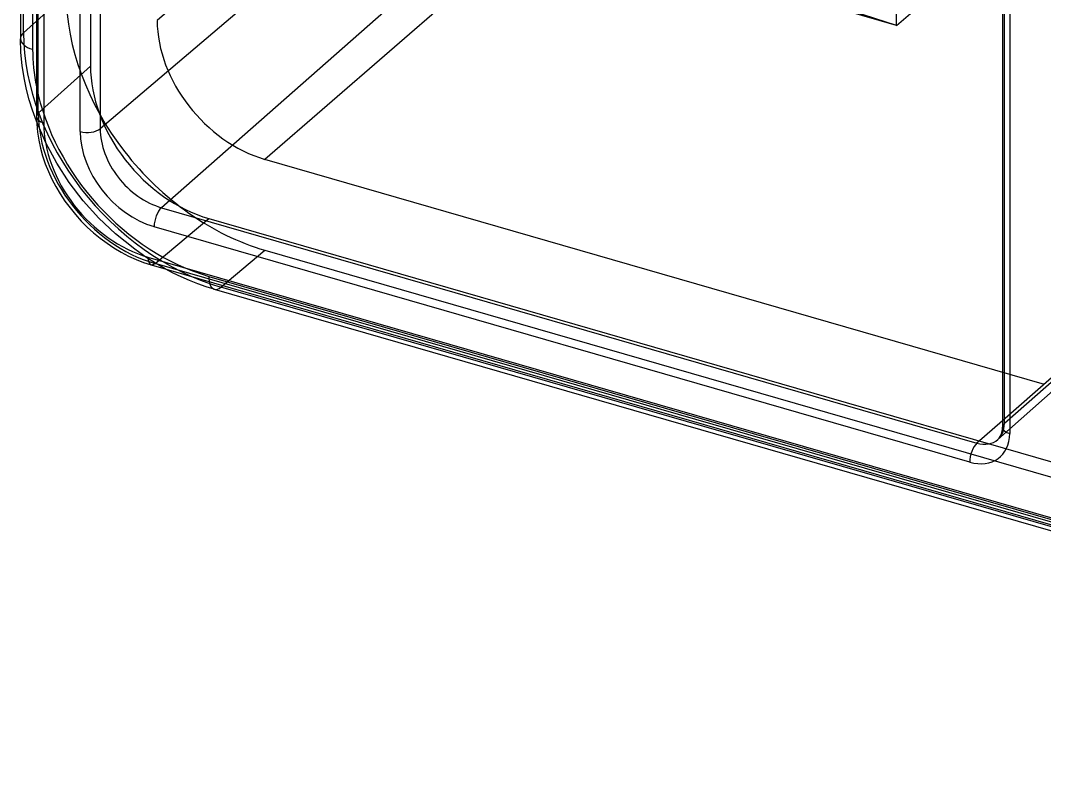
# Model space of a CAD drawing. Header units: millimetres. Extents: x -13.2 to 48.3, y -24.5 to 22.7.
# Drawn here: x -13.15 to 7.84, y -24.19 to -8.53 of the extents above; entities that cross this region are included whole.
import ezdxf

# ---------------------------------------------------------------- set-up
doc = ezdxf.new("R2010")
doc.units = ezdxf.units.MM
doc.layers.add('MAIN-1', color=7, linetype='Continuous')
doc.layers.add('MAIN-2', color=7, linetype='Continuous')

msp = doc.modelspace()

# ---------------------------------------------------------------- linework, layer by layer
at = {"layer": 'MAIN-1'}
for p, q in [((-13.151, 14.131), (-13.151, -8.905)), ((-12.901, 13.914), (-12.901, -9.122)), ((-12.822, 12.535), (-12.822, -10.501)), ((-12.672, 12.405), (-12.672, -10.631)), ((-11.517, 12.2), (-11.517, -10.75)), ((-11.926, -10.803), (-11.926, 12.146)), ((6.976, 7.469), (6.976, -16.866)), ((7.126, 7.339), (7.126, -16.996)), ((-2.037, -2.687), (-11.517, -10.75)), ((-0.91, -4.14), (-10.262, -12.367)), ((4.805, -8.633), (4.805, -4.303)), ((4.805, -8.633), (6.976, -6.753)), ((4.805, -8.633), (3.073, -8.133)), ((4.805, -8.633), (3.449, -8.198)), ((-13.142, -9.177), (-13.151, -8.905)), ((-13.115, -9.457), (-13.142, -9.177)), ((-13.07, -9.739), (-13.115, -9.457)), ((-13.025, -9.947), (-13.07, -9.739)), ((-12.97, -10.157), (-13.025, -9.947)), ((-12.905, -10.368), (-12.97, -10.157)), ((-12.825, -10.592), (-12.905, -10.368)), ((-12.822, -10.501), (-12.817, -10.658)), ((-12.817, -10.658), (-12.802, -10.819)), ((-12.802, -10.819), (-12.777, -10.981)), ((-12.777, -10.981), (-12.741, -11.146)), ((-12.741, -11.146), (-12.697, -11.306)), ((-12.697, -11.306), (-12.643, -11.465)), ((-12.643, -11.465), (-12.579, -11.625)), ((-12.579, -11.625), (-12.506, -11.783)), ((-12.506, -11.783), (-12.425, -11.935)), ((-12.425, -11.935), (-12.337, -12.085)), ((-12.337, -12.085), (-12.24, -12.231)), ((-12.24, -12.231), (-12.135, -12.373)), ((-12.135, -12.373), (-12.024, -12.509)), ((-10.262, -12.367), (6.452, -17.192)), ((-12.024, -12.509), (-11.906, -12.64)), ((-11.906, -12.64), (-11.782, -12.764)), ((-11.782, -12.764), (-11.653, -12.882)), ((6.304, -17.581), (-10.411, -12.756)), ((-11.653, -12.882), (-11.517, -12.994)), ((-11.517, -12.994), (-11.377, -13.097)), ((-11.377, -13.097), (-11.234, -13.192)), ((-11.234, -13.192), (-11.088, -13.279)), ((-11.088, -13.279), (-10.935, -13.358)), ((-10.935, -13.358), (-10.782, -13.428)), ((-10.782, -13.428), (-10.627, -13.487)), ((-10.541, -13.378), (24.62, -23.528)), ((-10.627, -13.487), (-10.474, -13.537)), ((-10.474, -13.537), (24.687, -23.687)), ((-10.022, -13.706), (-10.184, -13.62)), ((-9.855, -13.786), (-10.022, -13.706)), ((-9.686, -13.86), (-9.855, -13.786)), ((-9.517, -13.927), (-9.686, -13.86)), ((-9.348, -13.986), (-9.517, -13.927)), ((-9.179, -14.038), (-9.348, -13.986)), ((-9.179, -14.038), (25.981, -24.188)), ((6.976, -16.732), (6.452, -17.192)), ((6.952, -17.011), (6.957, -16.995)), ((6.957, -16.995), (6.962, -16.978)), ((6.962, -16.978), (6.966, -16.96)), ((6.966, -16.96), (6.969, -16.944)), ((6.969, -16.944), (6.974, -16.907)), ((6.974, -16.907), (6.976, -16.866)), ((6.881, -17.118), (6.894, -17.105)), ((6.894, -17.105), (6.906, -17.091)), ((6.906, -17.091), (6.915, -17.079)), ((6.915, -17.079), (6.929, -17.058)), ((6.929, -17.058), (6.942, -17.035)), ((6.942, -17.035), (6.946, -17.026)), ((6.946, -17.026), (6.952, -17.011))]:
    msp.add_line(p, q, dxfattribs=at)
for centre, major_axis, ratio, start_param, end_param in [((-12.651, -8.905), (0.5, 0), 0.5, 3.14153, 4.18879), ((-9.291, -10.164), (-2.729, 3.151), 0.75, 0.713724, 0.922091), ((-12.522, -10.501), (0.3, 0), 0.5, 3.14153, 4.18879), ((-10.541, -11.247), (-1.611, 1.861), 0.75, 0.713724, 2.284521), ((-11.776, -10.674), (-0.3, 0), 0.5, 1.047198, 2.61014), ((-10.411, -11.241), (1.145, -1.322), 0.75, -2.427868, -0.857072), ((-10.262, -11.112), (-0.949, 1.096), 0.75, 0.713724, 2.284521), ((-10.261, -12.626), (-0.083, -0.288), 0.433013, -2.545736, -0.982794), ((-10.391, -13.248), (0.083, 0.288), 0.433013, 2.158799, 3.141655), ((-9.041, -13.558), (-0.139, -0.48), 0.433013, -0.715357, 0.000062), ((6.304, -16.759), (0.621, -0.718), 0.75, -0.857072, 0.713724), ((7.276, -16.866), (-0.3, 0), 0.5, -0.00008, 1.047198), ((6.454, -17.451), (0.083, 0.288), 0.433013, 0.595857, 2.158799), ((6.452, -16.63), (-0.425, 0.491), 0.75, 2.284521, 3.150595)]:
    msp.add_ellipse(centre, major_axis=major_axis, ratio=ratio, start_param=start_param, end_param=end_param, dxfattribs=at)
at = {"layer": 'MAIN-2'}
for p, q in [((-13.088, -8.784), (-13.088, 14.252)), ((-11.716, 13.572), (-11.716, -9.464)), ((-12.785, -10.429), (-12.785, 12.608)), ((7.015, -16.792), (7.015, 7.543)), ((-3.099, -2.252), (-10.349, -8.531)), ((-0.891, -5.098), (-8.141, -11.377)), ((-13.088, -8.784), (-12.211, -7.993)), ((16.24, -8.656), (7.015, -16.792)), ((6.881, -17.118), (16.136, -8.908)), ((15.805, -8.965), (6.976, -16.732)), ((-12.785, -10.429), (-11.716, -9.464)), ((-12.631, -11.04), (-12.825, -10.592)), ((-12.408, -11.453), (-12.631, -11.04)), ((-12.152, -11.849), (-12.408, -11.453)), ((7.838, -15.989), (-8.141, -11.377)), ((-11.863, -12.226), (-12.152, -11.849)), ((-11.546, -12.579), (-11.863, -12.226)), ((-11.202, -12.906), (-11.546, -12.579)), ((-10.393, -13.51), (-9.291, -12.589)), ((-9.291, -12.589), (25.87, -22.739)), ((-10.81, -13.22), (-11.202, -12.906)), ((-10.581, -13.381), (-10.81, -13.22)), ((-10.384, -13.506), (-10.581, -13.381)), ((-9.045, -13.994), (-8.141, -13.238)), ((-8.141, -13.238), (27.02, -23.388)), ((24.767, -23.66), (-10.393, -13.51)), ((-10.184, -13.62), (-10.384, -13.506)), ((-9.291, -13.774), (25.39, -23.786)), ((26.116, -24.144), (-9.045, -13.994))]:
    msp.add_line(p, q, dxfattribs=at)
for centre, major_axis, ratio, start_param, end_param in [((-8.141, -9.168), (-3.077, 3.553), 0.75, 0.713724, 2.284521), ((-8.141, -9.168), (1.669, -1.928), 0.75, -2.427868, -0.857072), ((-12.651, -8.905), (0.5, 0), 0.5, 2.635447, 3.14153), ((-9.045, -9.951), (3.056, -3.529), 0.75, -2.427868, -0.857072), ((-9.291, -10.164), (-1.833, 2.117), 0.75, 0.713724, 2.284521), ((-9.291, -10.164), (-2.729, 3.151), 0.75, 0.922091, 2.284521), ((-12.522, -10.501), (0.3, 0), 0.5, 2.635447, 3.14153), ((-10.393, -11.119), (1.808, -2.088), 0.75, -2.427868, -0.857072), ((-10.391, -13.248), (0.083, 0.288), 0.433013, -3.141531, -2.571043), ((-9.041, -13.558), (-0.139, -0.48), 0.433013, -0.982794, -0.715357), ((-9.041, -13.558), (-0.139, -0.48), 0.433013, 0.000062, 0.570549), ((6.452, -16.63), (-0.425, 0.491), 0.75, -3.13259, -2.427868), ((7.276, -16.866), (-0.3, 0), 0.5, -0.515745, -0.00008)]:
    msp.add_ellipse(centre, major_axis=major_axis, ratio=ratio, start_param=start_param, end_param=end_param, dxfattribs=at)

doc.saveas('drawing.dxf')
